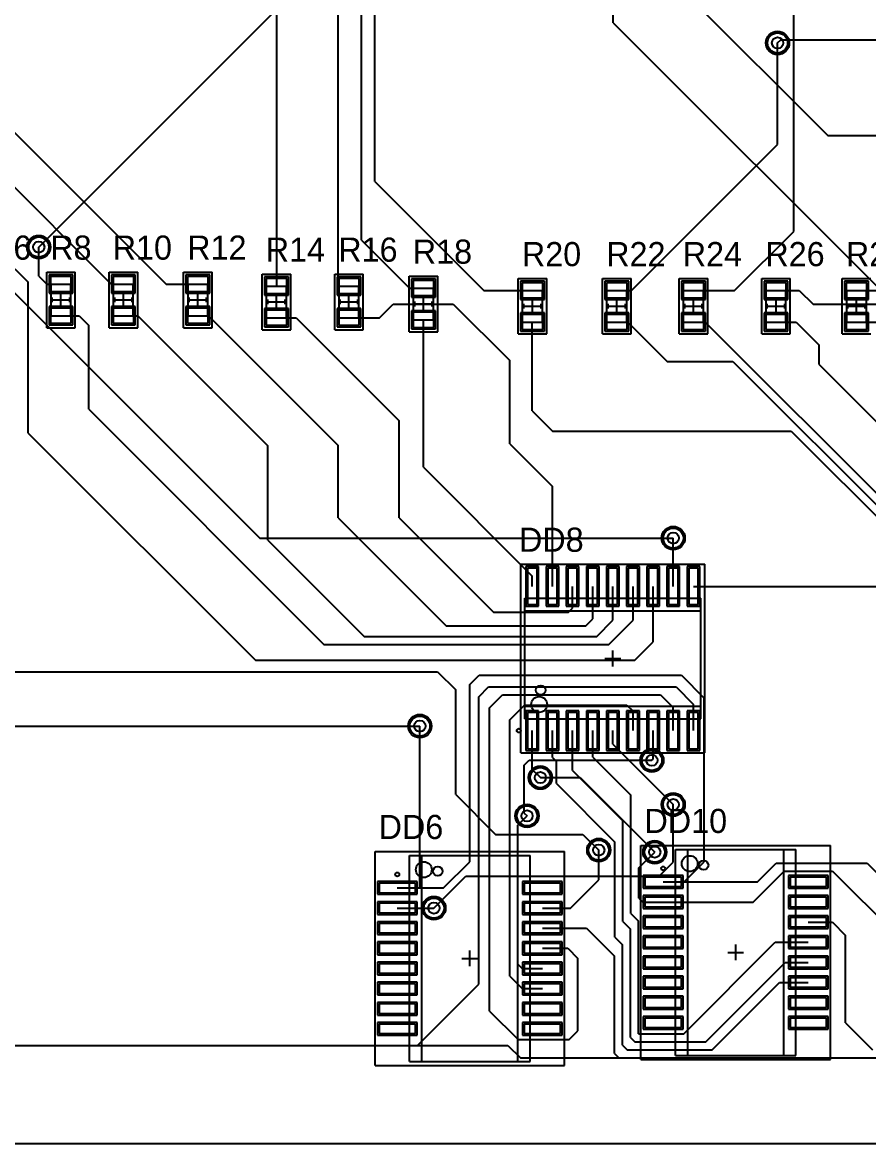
# Model space of a CAD drawing. Header units: millimetres. Extents: x 26 to 338, y 26 to 225.
# Drawn here: x 77.2 to 130.6, y 25.9 to 96.6 of the extents above; entities that cross this region are included whole.
import ezdxf

# ---------------------------------------------------------------- set-up
doc = ezdxf.new("R2010")
doc.units = ezdxf.units.MM
for name, color, linetype in [('BottomLayer', 5, 'Continuous'), ('BottomSolder', 6, 'Continuous'), ('Mechanical13', 56, 'Continuous'), ('Mechanical15', 56, 'Continuous'), ('MultiLayer', 9, 'Continuous'), ('TopLayer', 1, 'Continuous'), ('TopOverlay', 2, 'Continuous'), ('TopPaste', 8, 'Continuous'), ('TopSolder', 216, 'Continuous'), ('ViaHoleLayer', 16, 'Continuous')]:
    doc.layers.add(name, color=color, linetype=linetype)

msp = doc.modelspace()

# ---------------------------------------------------------------- linework, layer by layer
at = {"layer": 'BottomLayer'}
for p, q in [((78.232, 82.474), (116.154, 120.396)), ((108.712, 108.787), (127.989, 89.51)), ((114.452, 96.622), (114.452, 100.482)), ((114.452, 96.622), (136.093, 74.981)), ((124.816, 95.352), (125.019, 95.555)), ((125.019, 95.555), (157.81, 95.555)), ((127.989, 89.51), (223.876, 89.51)), ((73.889, 82.398), (92.177, 64.11)), ((92.177, 64.11), (118.24, 64.11)), ((43.129, 55.677), (103.378, 55.677)), ((103.378, 55.677), (104.521, 54.534)), ((104.521, 47.93), (104.521, 54.534)), ((41.478, 52.248), (102.26, 52.248)), ((108.839, 49.784), (109.144, 50.089)), ((108.839, 46.761), (108.839, 49.784)), ((109.144, 50.089), (116.891, 50.089)), ((109.858, 48.997), (112.37, 48.997)), ((112.37, 48.997), (117.069, 44.298)), ((104.521, 47.93), (107.036, 45.415)), ((108.839, 46.761), (109.017, 46.584)), ((118.237, 43.663), (118.237, 47.298)), ((107.036, 45.415), (112.547, 45.415)), ((112.547, 45.415), (113.538, 44.425)), ((117.348, 42.774), (118.237, 43.663)), ((103.149, 40.767), (105.156, 42.774)), ((105.156, 42.774), (117.348, 42.774))]:
    msp.add_line(p, q, dxfattribs=at)
for centre in [(124.816, 95.352), (78.232, 82.474), (118.24, 64.11), (102.26, 52.248), (116.891, 50.089), (109.858, 48.997), (118.237, 47.298), (109.017, 46.584), (113.538, 44.425), (117.069, 44.298), (103.149, 40.767)]:
    msp.add_circle(centre, 0.635, dxfattribs=at)
at = {"layer": 'BottomSolder'}
for centre in [(124.816, 95.352), (78.232, 82.474), (118.24, 64.11), (102.26, 52.248), (116.891, 50.089), (109.858, 48.997), (118.237, 47.298), (109.017, 46.584), (113.538, 44.425), (117.069, 44.298), (103.149, 40.767)]:
    msp.add_circle(centre, 0.737, dxfattribs=at)
at = {"layer": 'Mechanical13'}
for p, q in [((79.007, 78.137), (79.007, 80.137)), ((79.007, 80.137), (80.257, 80.137)), ((80.257, 78.137), (80.257, 80.137)), ((82.944, 78.137), (82.944, 80.137)), ((82.944, 80.137), (84.194, 80.137)), ((84.194, 78.137), (84.194, 80.137)), ((87.643, 78.137), (87.643, 80.137)), ((87.643, 80.137), (88.893, 80.137)), ((88.893, 78.137), (88.893, 80.137)), ((92.596, 78.01), (92.596, 80.01)), ((92.596, 80.01), (93.846, 80.01)), ((93.846, 78.01), (93.846, 80.01)), ((97.168, 78.01), (97.168, 80.01)), ((97.168, 80.01), (98.418, 80.01)), ((98.418, 78.01), (98.418, 80.01)), ((101.867, 77.883), (101.867, 79.883)), ((101.867, 79.883), (103.117, 79.883)), ((103.117, 77.883), (103.117, 79.883)), ((108.741, 77.74), (108.741, 79.74)), ((108.741, 79.74), (109.991, 79.74)), ((109.991, 77.74), (109.991, 79.74)), ((114.059, 77.74), (114.059, 79.74)), ((114.059, 79.74), (115.309, 79.74)), ((115.309, 77.74), (115.309, 79.74)), ((118.885, 77.74), (118.885, 79.74)), ((118.885, 79.74), (120.135, 79.74)), ((120.135, 77.74), (120.135, 79.74)), ((124.092, 77.74), (124.092, 79.74)), ((124.092, 79.74), (125.342, 79.74)), ((125.342, 77.74), (125.342, 79.74)), ((129.172, 77.74), (129.172, 79.74)), ((129.172, 79.74), (130.422, 79.74)), ((130.422, 77.74), (130.422, 79.74)), ((79.007, 78.137), (80.257, 78.137)), ((82.944, 78.137), (84.194, 78.137)), ((87.643, 78.137), (88.893, 78.137)), ((92.596, 78.01), (93.846, 78.01)), ((97.168, 78.01), (98.418, 78.01)), ((101.867, 77.883), (103.117, 77.883)), ((108.741, 77.74), (109.991, 77.74)), ((114.059, 77.74), (115.309, 77.74)), ((118.885, 77.74), (120.135, 77.74)), ((124.092, 77.74), (125.342, 77.74)), ((129.172, 77.74), (130.422, 77.74)), ((108.88, 60.315), (119.98, 60.315)), ((108.88, 52.715), (108.88, 60.315)), ((119.98, 52.715), (119.98, 60.315)), ((108.88, 52.715), (119.98, 52.715)), ((101.613, 31.092), (101.613, 44.092)), ((101.613, 44.092), (109.213, 44.092)), ((109.213, 31.092), (109.213, 44.092)), ((118.377, 31.473), (118.377, 44.473)), ((118.377, 44.473), (125.977, 44.473)), ((125.977, 31.473), (125.977, 44.473)), ((118.377, 31.473), (125.977, 31.473)), ((101.613, 31.092), (109.213, 31.092))]:
    msp.add_line(p, q, dxfattribs=at)
for centre in [(109.78, 53.615), (119.277, 43.573), (102.513, 43.192)]:
    msp.add_circle(centre, 0.5, dxfattribs=at)
at = {"layer": 'Mechanical15'}
for p, q in [((78.732, 77.387), (78.732, 80.887)), ((78.732, 80.887), (80.532, 80.887)), ((80.532, 77.387), (80.532, 80.887)), ((82.669, 77.387), (82.669, 80.887)), ((82.669, 80.887), (84.469, 80.887)), ((84.469, 77.387), (84.469, 80.887)), ((87.368, 77.387), (87.368, 80.887)), ((87.368, 80.887), (89.168, 80.887)), ((89.168, 77.387), (89.168, 80.887)), ((92.321, 77.26), (92.321, 80.76)), ((92.321, 80.76), (94.121, 80.76)), ((94.121, 77.26), (94.121, 80.76)), ((96.893, 77.26), (96.893, 80.76)), ((96.893, 80.76), (98.693, 80.76)), ((98.693, 77.26), (98.693, 80.76)), ((101.592, 77.133), (101.592, 80.633)), ((101.592, 80.633), (103.392, 80.633)), ((103.392, 77.133), (103.392, 80.633)), ((108.466, 76.99), (108.466, 80.49)), ((108.466, 80.49), (110.266, 80.49)), ((110.266, 76.99), (110.266, 80.49)), ((113.784, 76.99), (113.784, 80.49)), ((113.784, 80.49), (115.584, 80.49)), ((115.584, 76.99), (115.584, 80.49)), ((118.61, 76.99), (118.61, 80.49)), ((118.61, 80.49), (120.41, 80.49)), ((120.41, 76.99), (120.41, 80.49)), ((123.817, 76.99), (123.817, 80.49)), ((123.817, 80.49), (125.617, 80.49)), ((125.617, 76.99), (125.617, 80.49)), ((128.897, 76.99), (128.897, 80.49)), ((128.897, 80.49), (130.697, 80.49)), ((79.632, 78.637), (79.632, 79.637)), ((83.569, 78.637), (83.569, 79.637)), ((88.268, 78.637), (88.268, 79.637)), ((93.221, 78.51), (93.221, 79.51)), ((97.793, 78.51), (97.793, 79.51)), ((102.492, 78.383), (102.492, 79.383)), ((109.366, 78.24), (109.366, 79.24)), ((114.684, 78.24), (114.684, 79.24)), ((119.51, 78.24), (119.51, 79.24)), ((124.717, 78.24), (124.717, 79.24)), ((129.797, 78.24), (129.797, 79.24)), ((79.132, 79.137), (80.132, 79.137)), ((83.069, 79.137), (84.069, 79.137)), ((87.768, 79.137), (88.768, 79.137)), ((92.721, 79.01), (93.721, 79.01)), ((97.293, 79.01), (98.293, 79.01)), ((101.992, 78.883), (102.992, 78.883)), ((108.866, 78.74), (109.866, 78.74)), ((114.184, 78.74), (115.184, 78.74)), ((119.01, 78.74), (120.01, 78.74)), ((124.217, 78.74), (125.217, 78.74)), ((129.297, 78.74), (130.297, 78.74)), ((78.732, 77.387), (80.532, 77.387)), ((82.669, 77.387), (84.469, 77.387)), ((87.368, 77.387), (89.168, 77.387)), ((92.321, 77.26), (94.121, 77.26)), ((96.893, 77.26), (98.693, 77.26)), ((101.592, 77.133), (103.392, 77.133)), ((108.466, 76.99), (110.266, 76.99)), ((113.784, 76.99), (115.584, 76.99)), ((118.61, 76.99), (120.41, 76.99)), ((123.817, 76.99), (125.617, 76.99)), ((128.897, 76.99), (130.697, 76.99)), ((108.63, 62.465), (120.23, 62.465)), ((108.63, 50.565), (108.63, 62.465)), ((120.23, 50.565), (120.23, 62.465)), ((114.43, 56.015), (114.43, 57.015)), ((113.93, 56.515), (114.93, 56.515)), ((108.63, 50.565), (120.23, 50.565)), ((116.202, 31.223), (116.202, 44.723)), ((116.202, 44.723), (128.152, 44.723)), ((128.152, 31.223), (128.152, 44.723)), ((99.438, 30.842), (99.438, 44.342)), ((99.438, 44.342), (111.388, 44.342)), ((111.388, 30.842), (111.388, 44.342)), ((122.177, 37.473), (122.177, 38.473)), ((104.913, 37.592), (105.913, 37.592)), ((105.413, 37.092), (105.413, 38.092)), ((121.677, 37.973), (122.677, 37.973)), ((116.202, 31.223), (128.152, 31.223)), ((99.438, 30.842), (111.388, 30.842))]:
    msp.add_line(p, q, dxfattribs=at)
at = {"layer": 'MultiLayer'}
for centre in [(124.816, 95.352), (78.232, 82.474), (118.24, 64.11), (102.26, 52.248), (116.891, 50.089), (109.858, 48.997), (118.237, 47.298), (109.017, 46.584), (113.538, 44.425), (117.069, 44.298), (103.149, 40.767)]:
    msp.add_circle(centre, 0.635, dxfattribs=at)
at = {"layer": 'TopLayer'}
for p, q in [((97.104, 80.01), (97.104, 123.717)), ((98.577, 82.906), (98.577, 122.86)), ((99.416, 86.614), (99.416, 116.637)), ((93.243, 80.01), (93.243, 108.077)), ((125.832, 83.464), (125.832, 98.425)), ((68.809, 97.587), (86.258, 80.137)), ((67.208, 95.733), (82.804, 80.137)), ((124.816, 88.951), (124.816, 95.352)), ((115.605, 79.74), (124.816, 88.951)), ((99.416, 86.614), (106.29, 79.74)), ((98.577, 82.906), (101.6, 79.883)), ((122.107, 79.74), (125.832, 83.464)), ((78.232, 80.645), (78.232, 82.474)), ((76.733, 81.102), (77.572, 80.264)), ((78.232, 80.645), (78.74, 80.137)), ((77.572, 70.739), (77.572, 80.264)), ((78.74, 80.137), (79.632, 80.137)), ((80.282, 80.612), (78.982, 80.612)), ((78.982, 80.612), (78.982, 79.662)), ((80.282, 79.662), (80.282, 80.612)), ((82.804, 80.137), (83.569, 80.137)), ((84.219, 80.612), (82.919, 80.612)), ((82.919, 80.612), (82.919, 79.662)), ((84.219, 79.662), (84.219, 80.612)), ((86.258, 80.137), (88.268, 80.137)), ((88.918, 80.612), (87.618, 80.612)), ((87.618, 80.612), (87.618, 79.662)), ((88.918, 79.662), (88.918, 80.612)), ((93.871, 80.485), (92.571, 80.485)), ((92.571, 80.485), (92.571, 79.535)), ((93.221, 80.01), (93.243, 80.01)), ((93.871, 79.535), (93.871, 80.485)), ((97.104, 80.01), (97.793, 80.01)), ((98.443, 80.485), (97.143, 80.485)), ((97.143, 80.485), (97.143, 79.535)), ((98.443, 79.535), (98.443, 80.485)), ((103.142, 80.358), (101.842, 80.358)), ((101.842, 80.358), (101.842, 79.408)), ((103.142, 79.408), (103.142, 80.358)), ((110.016, 80.215), (108.716, 80.215)), ((108.716, 80.215), (108.716, 79.265)), ((110.016, 79.265), (110.016, 80.215)), ((115.334, 80.215), (114.034, 80.215)), ((114.034, 80.215), (114.034, 79.265)), ((115.334, 79.265), (115.334, 80.215)), ((120.16, 80.215), (118.86, 80.215)), ((118.86, 80.215), (118.86, 79.265)), ((120.16, 79.265), (120.16, 80.215)), ((125.367, 80.215), (124.067, 80.215)), ((124.067, 80.215), (124.067, 79.265)), ((125.367, 79.265), (125.367, 80.215)), ((130.447, 80.215), (129.147, 80.215)), ((129.147, 80.215), (129.147, 79.265)), ((130.447, 79.265), (130.447, 80.215)), ((78.982, 79.662), (80.282, 79.662)), ((82.919, 79.662), (84.219, 79.662)), ((87.618, 79.662), (88.918, 79.662)), ((92.571, 79.535), (93.871, 79.535)), ((97.143, 79.535), (98.443, 79.535)), ((101.6, 79.883), (102.492, 79.883)), ((101.842, 79.408), (103.142, 79.408)), ((106.29, 79.74), (109.366, 79.74)), ((108.716, 79.265), (110.016, 79.265)), ((114.034, 79.265), (115.334, 79.265)), ((114.684, 79.74), (115.605, 79.74)), ((118.86, 79.265), (120.16, 79.265)), ((119.51, 79.74), (122.107, 79.74)), ((124.067, 79.265), (125.367, 79.265)), ((124.717, 79.74), (126.178, 79.74)), ((126.178, 79.74), (127.051, 78.867)), ((129.147, 79.265), (130.447, 79.265)), ((129.797, 79.74), (131.099, 79.74)), ((80.282, 78.612), (78.982, 78.612)), ((78.982, 78.612), (78.982, 77.662)), ((80.282, 77.662), (80.282, 78.612)), ((84.219, 78.612), (82.919, 78.612)), ((82.919, 78.612), (82.919, 77.662)), ((84.219, 77.662), (84.219, 78.612)), ((88.918, 78.612), (87.618, 78.612)), ((87.618, 78.612), (87.618, 77.662)), ((88.918, 77.662), (88.918, 78.612)), ((99.72, 78.01), (100.577, 78.867)), ((100.577, 78.867), (104.369, 78.867)), ((104.369, 78.867), (107.925, 75.311)), ((127.051, 78.867), (132.08, 78.867)), ((79.632, 78.137), (80.772, 78.137)), ((80.772, 78.137), (81.382, 77.527)), ((83.569, 78.137), (84.48, 78.137)), ((84.48, 78.137), (92.685, 69.933)), ((88.268, 78.137), (88.925, 78.137)), ((88.925, 78.137), (97.104, 69.958)), ((93.871, 78.485), (92.571, 78.485)), ((92.571, 78.485), (92.571, 77.535)), ((93.221, 78.01), (94.463, 78.01)), ((93.871, 77.535), (93.871, 78.485)), ((94.463, 78.01), (100.965, 71.508)), ((98.443, 78.485), (97.143, 78.485)), ((97.143, 78.485), (97.143, 77.535)), ((97.793, 78.01), (99.72, 78.01)), ((98.443, 77.535), (98.443, 78.485)), ((103.142, 78.358), (101.842, 78.358)), ((101.842, 78.358), (101.842, 77.408)), ((102.489, 77.883), (102.492, 77.883)), ((102.489, 68.58), (102.489, 77.883)), ((103.142, 77.408), (103.142, 78.358)), ((110.016, 78.215), (108.716, 78.215)), ((108.716, 78.215), (108.716, 77.265)), ((110.016, 77.265), (110.016, 78.215)), ((115.334, 78.215), (114.034, 78.215)), ((114.034, 78.215), (114.034, 77.265)), ((115.334, 77.265), (115.334, 78.215)), ((120.16, 78.215), (118.86, 78.215)), ((118.86, 78.215), (118.86, 77.265)), ((120.16, 77.265), (120.16, 78.215)), ((125.367, 78.215), (124.067, 78.215)), ((124.067, 78.215), (124.067, 77.265)), ((125.367, 77.265), (125.367, 78.215)), ((130.447, 78.215), (129.147, 78.215)), ((129.147, 78.215), (129.147, 77.265)), ((130.447, 77.265), (130.447, 78.215)), ((78.982, 77.662), (80.282, 77.662)), ((81.382, 72.238), (81.382, 77.527)), ((82.919, 77.662), (84.219, 77.662)), ((87.618, 77.662), (88.918, 77.662)), ((92.571, 77.535), (93.871, 77.535)), ((97.143, 77.535), (98.443, 77.535)), ((101.842, 77.408), (103.142, 77.408)), ((108.716, 77.265), (110.016, 77.265)), ((109.347, 77.74), (109.366, 77.74)), ((109.347, 72.136), (109.347, 77.74)), ((114.034, 77.265), (115.334, 77.265)), ((114.684, 77.74), (115.376, 77.74)), ((115.376, 77.74), (117.856, 75.26)), ((118.86, 77.265), (120.16, 77.265)), ((119.51, 77.74), (120.244, 77.74)), ((120.244, 77.74), (140.314, 57.67)), ((124.067, 77.265), (125.367, 77.265)), ((124.717, 77.74), (125.984, 77.74)), ((125.984, 77.74), (127.432, 76.292)), ((129.147, 77.265), (130.447, 77.265)), ((129.797, 77.74), (131.978, 77.74)), ((127.432, 75.055), (127.432, 76.292)), ((107.925, 70.053), (107.925, 75.311)), ((117.856, 75.26), (121.996, 75.26)), ((121.996, 75.26), (140.091, 57.166)), ((127.432, 75.055), (144.313, 58.174)), ((81.382, 72.238), (96.215, 57.404)), ((100.965, 65.38), (100.965, 71.508)), ((109.347, 72.136), (110.617, 70.866)), ((77.572, 70.739), (91.897, 56.413)), ((110.617, 70.866), (125.678, 70.866)), ((125.678, 70.866), (139.882, 56.662)), ((107.925, 70.053), (110.62, 67.358)), ((92.685, 63.983), (92.685, 69.933)), ((97.104, 65.38), (97.104, 69.958)), ((102.489, 68.58), (109.35, 61.719)), ((110.62, 61.065), (110.62, 67.358)), ((97.104, 65.38), (103.911, 58.572)), ((100.965, 65.38), (106.909, 59.436)), ((92.685, 63.983), (98.755, 57.912)), ((118.24, 61.065), (118.24, 64.11)), ((109.65, 62.215), (109.05, 62.215)), ((109.05, 62.215), (109.05, 59.915)), ((109.35, 61.065), (109.35, 61.719)), ((109.65, 59.915), (109.65, 62.215)), ((110.92, 62.215), (110.32, 62.215)), ((110.32, 62.215), (110.32, 59.915)), ((110.92, 59.915), (110.92, 62.215)), ((112.19, 62.215), (111.59, 62.215)), ((111.59, 62.215), (111.59, 59.915)), ((112.19, 59.915), (112.19, 62.215)), ((113.46, 62.215), (112.86, 62.215)), ((112.86, 62.215), (112.86, 59.915)), ((113.46, 59.915), (113.46, 62.215)), ((114.73, 62.215), (114.13, 62.215)), ((114.13, 62.215), (114.13, 59.915)), ((114.73, 59.915), (114.73, 62.215)), ((116, 62.215), (115.4, 62.215)), ((115.4, 62.215), (115.4, 59.915)), ((116, 59.915), (116, 62.215)), ((117.27, 62.215), (116.67, 62.215)), ((116.67, 62.215), (116.67, 59.915)), ((117.27, 59.915), (117.27, 62.215)), ((118.54, 62.215), (117.94, 62.215)), ((117.94, 62.215), (117.94, 59.915)), ((118.54, 59.915), (118.54, 62.215)), ((119.81, 62.215), (119.21, 62.215)), ((119.21, 62.215), (119.21, 59.915)), ((119.81, 59.915), (119.81, 62.215)), ((111.89, 59.69), (111.89, 61.065)), ((113.16, 59.007), (113.16, 61.065)), ((114.43, 58.928), (114.43, 61.065)), ((115.7, 58.928), (115.7, 61.065)), ((116.97, 57.559), (116.97, 61.065)), ((119.51, 61.062), (119.51, 61.065)), ((119.51, 61.062), (134.179, 61.062)), ((106.909, 59.436), (111.636, 59.436)), ((109.05, 59.915), (109.65, 59.915)), ((110.32, 59.915), (110.92, 59.915)), ((111.59, 59.915), (112.19, 59.915)), ((111.636, 59.436), (111.89, 59.69)), ((112.86, 59.915), (113.46, 59.915)), ((114.13, 59.915), (114.73, 59.915)), ((115.4, 59.915), (116, 59.915)), ((116.67, 59.915), (117.27, 59.915)), ((117.94, 59.915), (118.54, 59.915)), ((119.21, 59.915), (119.81, 59.915)), ((112.725, 58.572), (113.16, 59.007)), ((113.414, 57.912), (114.43, 58.928)), ((114.176, 57.404), (115.7, 58.928)), ((103.911, 58.572), (112.725, 58.572)), ((96.215, 57.404), (114.176, 57.404)), ((98.755, 57.912), (113.414, 57.912)), ((115.824, 56.413), (116.97, 57.559)), ((91.897, 56.413), (115.824, 56.413)), ((105.41, 54.864), (106.006, 55.46)), ((106.006, 55.46), (118.748, 55.46)), ((118.748, 55.46), (120.193, 54.015)), ((105.41, 43.688), (105.41, 54.864)), ((105.969, 54.102), (106.583, 54.717)), ((106.583, 54.717), (118.413, 54.717)), ((118.413, 54.717), (119.51, 53.619)), ((105.969, 35.966), (105.969, 54.102)), ((106.659, 53.394), (107.477, 54.213)), ((107.477, 54.213), (117.441, 54.213)), ((117.441, 54.213), (118.24, 53.413)), ((120.193, 43.688), (120.193, 54.015)), ((106.659, 34.269), (106.659, 53.394)), ((107.925, 52.644), (108.849, 53.569)), ((108.849, 53.569), (115.316, 53.569)), ((109.65, 53.115), (109.05, 53.115)), ((109.05, 53.115), (109.05, 50.815)), ((109.65, 50.815), (109.65, 53.115)), ((110.92, 53.115), (110.32, 53.115)), ((110.32, 53.115), (110.32, 50.815)), ((110.92, 50.815), (110.92, 53.115)), ((112.19, 53.115), (111.59, 53.115)), ((111.59, 53.115), (111.59, 50.815)), ((112.19, 50.815), (112.19, 53.115)), ((113.46, 53.115), (112.86, 53.115)), ((112.86, 53.115), (112.86, 50.815)), ((113.46, 50.815), (113.46, 53.115)), ((114.73, 53.115), (114.13, 53.115)), ((114.13, 53.115), (114.13, 50.815)), ((114.73, 50.815), (114.73, 53.115)), ((115.316, 53.569), (115.7, 53.185)), ((116, 53.115), (115.4, 53.115)), ((115.4, 53.115), (115.4, 50.815)), ((115.7, 51.965), (115.7, 53.185)), ((116, 50.815), (116, 53.115)), ((117.27, 53.115), (116.67, 53.115)), ((116.67, 53.115), (116.67, 50.815)), ((117.27, 50.815), (117.27, 53.115)), ((118.54, 53.115), (117.94, 53.115)), ((117.94, 53.115), (117.94, 50.815)), ((118.24, 51.965), (118.24, 53.413)), ((118.54, 50.815), (118.54, 53.115)), ((119.81, 53.115), (119.21, 53.115)), ((119.21, 53.115), (119.21, 50.815)), ((119.51, 51.965), (119.51, 53.619)), ((119.81, 50.815), (119.81, 53.115)), ((107.925, 36.474), (107.925, 52.644)), ((102.26, 42.037), (102.26, 52.248)), ((109.35, 49.505), (109.35, 51.965)), ((110.62, 50.259), (110.62, 51.965)), ((111.89, 49.444), (111.89, 51.965)), ((113.16, 50.295), (113.16, 51.965)), ((114.43, 51.105), (114.43, 51.965)), ((116.97, 50.168), (116.97, 51.965)), ((114.43, 51.105), (118.237, 47.298)), ((109.05, 50.815), (109.65, 50.815)), ((110.32, 50.815), (110.92, 50.815)), ((110.62, 50.259), (110.87, 50.009)), ((111.59, 50.815), (112.19, 50.815)), ((112.86, 50.815), (113.46, 50.815)), ((113.16, 50.295), (115.571, 47.884)), ((114.13, 50.815), (114.73, 50.815)), ((115.4, 50.815), (116, 50.815)), ((116.67, 50.815), (117.27, 50.815)), ((117.94, 50.815), (118.54, 50.815)), ((119.21, 50.815), (119.81, 50.815)), ((110.87, 48.617), (110.87, 50.009)), ((116.891, 50.089), (116.97, 50.168)), ((109.35, 49.505), (109.858, 48.997)), ((111.89, 49.444), (115.067, 46.267)), ((110.87, 48.617), (114.563, 44.924)), ((115.571, 40.422), (115.571, 47.884)), ((108.433, 45.999), (109.017, 46.584)), ((108.433, 37.236), (108.433, 45.999)), ((115.067, 39.918), (115.067, 46.267)), ((114.563, 38.932), (114.563, 44.924)), ((113.538, 42.545), (113.538, 44.425)), ((116.075, 43.304), (117.069, 44.298)), ((103.759, 42.037), (105.41, 43.688)), ((116.075, 41.402), (116.075, 43.304)), ((118.923, 42.418), (120.193, 43.688)), ((123.54, 42.418), (124.721, 43.599)), ((124.721, 43.599), (130.467, 43.599)), ((130.467, 43.599), (131.648, 42.418)), ((111.76, 40.767), (113.538, 42.545)), ((118.752, 42.718), (116.452, 42.718)), ((116.452, 42.718), (116.452, 42.118)), ((118.752, 42.118), (118.752, 42.718)), ((123.275, 41.148), (125.222, 43.095)), ((125.222, 43.095), (128.279, 43.095)), ((127.902, 42.718), (125.602, 42.718)), ((125.602, 42.718), (125.602, 42.118)), ((127.902, 42.118), (127.902, 42.718)), ((128.279, 43.095), (134.976, 36.399)), ((101.988, 42.337), (99.688, 42.337)), ((99.688, 42.337), (99.688, 41.737)), ((99.688, 41.737), (101.988, 41.737)), ((100.838, 42.037), (102.26, 42.037)), ((101.988, 41.737), (101.988, 42.337)), ((102.26, 42.037), (103.759, 42.037)), ((111.138, 42.337), (108.838, 42.337)), ((108.838, 42.337), (108.838, 41.737)), ((108.838, 41.737), (111.138, 41.737)), ((111.138, 41.737), (111.138, 42.337)), ((116.452, 42.118), (118.752, 42.118)), ((117.602, 42.418), (118.923, 42.418)), ((118.923, 42.418), (123.54, 42.418)), ((125.602, 42.118), (127.902, 42.118)), ((101.988, 41.067), (99.688, 41.067)), ((99.688, 41.067), (99.688, 40.467)), ((101.988, 40.467), (101.988, 41.067)), ((111.138, 41.067), (108.838, 41.067)), ((108.838, 41.067), (108.838, 40.467)), ((111.138, 40.467), (111.138, 41.067)), ((116.075, 41.402), (116.329, 41.148)), ((116.329, 41.148), (117.602, 41.148)), ((118.752, 41.448), (116.452, 41.448)), ((116.452, 41.448), (116.452, 40.848)), ((117.602, 41.148), (123.275, 41.148)), ((118.752, 40.848), (118.752, 41.448)), ((127.902, 41.448), (125.602, 41.448)), ((125.602, 41.448), (125.602, 40.848)), ((127.902, 40.848), (127.902, 41.448)), ((99.688, 40.467), (101.988, 40.467)), ((100.838, 40.767), (103.149, 40.767)), ((108.838, 40.467), (111.138, 40.467)), ((109.988, 40.767), (111.76, 40.767)), ((115.571, 40.422), (116.053, 39.94)), ((116.452, 40.848), (118.752, 40.848)), ((125.602, 40.848), (127.902, 40.848)), ((101.988, 39.797), (99.688, 39.797)), ((99.688, 39.797), (99.688, 39.197)), ((101.988, 39.197), (101.988, 39.797)), ((111.138, 39.797), (108.838, 39.797)), ((108.838, 39.797), (108.838, 39.197)), ((111.138, 39.197), (111.138, 39.797)), ((115.067, 39.918), (115.549, 39.436)), ((116.053, 32.842), (116.053, 39.94)), ((118.752, 40.178), (116.452, 40.178)), ((116.452, 40.178), (116.452, 39.578)), ((118.752, 39.578), (118.752, 40.178)), ((127.902, 40.178), (125.602, 40.178)), ((125.602, 40.178), (125.602, 39.578)), ((126.752, 39.878), (128.27, 39.878)), ((127.902, 39.578), (127.902, 40.178)), ((128.27, 39.878), (129.108, 39.04)), ((99.688, 39.197), (101.988, 39.197)), ((108.838, 39.197), (111.138, 39.197)), ((109.988, 39.497), (112.776, 39.497)), ((112.776, 39.497), (114.54, 37.733)), ((114.563, 38.932), (115.045, 38.451)), ((115.549, 32.61), (115.549, 39.436)), ((116.452, 39.578), (118.752, 39.578)), ((118.752, 38.908), (116.452, 38.908)), ((116.452, 38.908), (116.452, 38.308)), ((118.752, 38.308), (118.752, 38.908)), ((125.602, 39.578), (127.902, 39.578)), ((127.902, 38.908), (125.602, 38.908)), ((125.602, 38.908), (125.602, 38.308)), ((127.902, 38.308), (127.902, 38.908)), ((129.108, 33.528), (129.108, 39.04)), ((101.988, 38.527), (99.688, 38.527)), ((99.688, 38.527), (99.688, 37.927)), ((101.988, 37.927), (101.988, 38.527)), ((111.138, 38.527), (108.838, 38.527)), ((108.838, 38.527), (108.838, 37.927)), ((109.988, 38.227), (111.582, 38.227)), ((111.138, 37.927), (111.138, 38.527)), ((111.582, 38.227), (112.217, 37.592)), ((115.045, 32.114), (115.045, 38.451)), ((116.452, 38.308), (118.752, 38.308)), ((118.903, 32.842), (124.668, 38.608)), ((124.668, 38.608), (126.752, 38.608)), ((125.602, 38.308), (127.902, 38.308)), ((99.688, 37.927), (101.988, 37.927)), ((108.838, 37.927), (111.138, 37.927)), ((112.217, 33.02), (112.217, 37.592)), ((114.54, 31.594), (114.54, 37.733)), ((118.752, 37.638), (116.452, 37.638)), ((116.452, 37.638), (116.452, 37.038)), ((118.752, 37.038), (118.752, 37.638)), ((127.902, 37.638), (125.602, 37.638)), ((125.602, 37.638), (125.602, 37.038)), ((127.902, 37.038), (127.902, 37.638)), ((101.988, 37.257), (99.688, 37.257)), ((99.688, 37.257), (99.688, 36.657)), ((101.988, 36.657), (101.988, 37.257)), ((108.433, 37.236), (108.712, 36.957)), ((108.712, 36.957), (109.988, 36.957)), ((111.138, 37.257), (108.838, 37.257)), ((108.838, 37.257), (108.838, 36.657)), ((111.138, 36.657), (111.138, 37.257)), ((116.452, 37.038), (118.752, 37.038)), ((120.294, 32.334), (125.298, 37.338)), ((125.298, 37.338), (126.752, 37.338)), ((125.602, 37.038), (127.902, 37.038)), ((99.688, 36.657), (101.988, 36.657)), ((107.925, 36.474), (108.712, 35.687)), ((108.838, 36.657), (111.138, 36.657)), ((118.752, 36.368), (116.452, 36.368)), ((116.452, 36.368), (116.452, 35.768)), ((118.752, 35.768), (118.752, 36.368)), ((127.902, 36.368), (125.602, 36.368)), ((125.602, 36.368), (125.602, 35.768)), ((127.902, 35.768), (127.902, 36.368)), ((101.988, 35.987), (99.688, 35.987)), ((99.688, 35.987), (99.688, 35.387)), ((99.688, 35.387), (101.988, 35.387)), ((101.988, 35.387), (101.988, 35.987)), ((102.108, 32.106), (105.969, 35.966)), ((108.712, 35.687), (109.988, 35.687)), ((111.138, 35.987), (108.838, 35.987)), ((108.838, 35.987), (108.838, 35.387)), ((108.838, 35.387), (111.138, 35.387)), ((111.138, 35.387), (111.138, 35.987)), ((116.452, 35.768), (118.752, 35.768)), ((120.701, 31.83), (124.939, 36.068)), ((124.939, 36.068), (126.752, 36.068)), ((125.602, 35.768), (127.902, 35.768)), ((101.988, 34.717), (99.688, 34.717)), ((99.688, 34.717), (99.688, 34.117)), ((101.988, 34.117), (101.988, 34.717)), ((111.138, 34.717), (108.838, 34.717)), ((108.838, 34.717), (108.838, 34.117)), ((111.138, 34.117), (111.138, 34.717)), ((118.752, 35.098), (116.452, 35.098)), ((116.452, 35.098), (116.452, 34.498)), ((118.752, 34.498), (118.752, 35.098)), ((127.902, 35.098), (125.602, 35.098)), ((125.602, 35.098), (125.602, 34.498)), ((127.902, 34.498), (127.902, 35.098)), ((99.688, 34.117), (101.988, 34.117)), ((106.659, 34.269), (108.458, 32.47)), ((108.838, 34.117), (111.138, 34.117)), ((116.452, 34.498), (118.752, 34.498)), ((125.602, 34.498), (127.902, 34.498)), ((101.988, 33.447), (99.688, 33.447)), ((99.688, 33.447), (99.688, 32.847)), ((101.988, 32.847), (101.988, 33.447)), ((111.138, 33.447), (108.838, 33.447)), ((108.838, 33.447), (108.838, 32.847)), ((111.138, 32.847), (111.138, 33.447)), ((118.752, 33.828), (116.452, 33.828)), ((116.452, 33.828), (116.452, 33.228)), ((118.752, 33.228), (118.752, 33.828)), ((127.902, 33.828), (125.602, 33.828)), ((125.602, 33.828), (125.602, 33.228)), ((127.902, 33.228), (127.902, 33.828)), ((129.108, 33.528), (130.81, 31.826)), ((99.688, 32.847), (101.988, 32.847)), ((108.838, 32.847), (111.138, 32.847)), ((111.667, 32.47), (112.217, 33.02)), ((115.549, 32.61), (115.824, 32.334)), ((116.053, 32.842), (118.903, 32.842)), ((116.452, 33.228), (118.752, 33.228)), ((125.602, 33.228), (127.902, 33.228)), ((41.656, 32.106), (102.108, 32.106)), ((102.108, 32.106), (107.817, 32.106)), ((107.817, 32.106), (108.605, 31.318)), ((108.458, 32.47), (111.667, 32.47)), ((115.045, 32.114), (115.328, 31.83)), ((115.824, 32.334), (120.294, 32.334)), ((108.605, 31.318), (140.716, 31.318)), ((114.54, 31.594), (114.808, 31.326)), ((114.808, 31.326), (140.724, 31.326)), ((115.328, 31.83), (120.701, 31.83)), ((25.654, 25.908), (338.328, 25.908))]:
    msp.add_line(p, q, dxfattribs=at)
for centre in [(124.816, 95.352), (78.232, 82.474), (118.24, 64.11), (102.26, 52.248), (116.891, 50.089), (109.858, 48.997), (118.237, 47.298), (109.017, 46.584), (113.538, 44.425), (117.069, 44.298), (103.149, 40.767)]:
    msp.add_circle(centre, 0.635, dxfattribs=at)
at = {"layer": 'TopOverlay'}
for p, q in [((79.082, 78.987), (79.082, 79.287)), ((80.182, 78.987), (80.182, 79.287)), ((83.019, 78.987), (83.019, 79.287)), ((84.119, 78.987), (84.119, 79.287)), ((87.718, 78.987), (87.718, 79.287)), ((88.818, 78.987), (88.818, 79.287)), ((92.671, 78.86), (92.671, 79.16)), ((93.771, 78.86), (93.771, 79.16)), ((97.243, 78.86), (97.243, 79.16)), ((98.343, 78.86), (98.343, 79.16)), ((101.942, 78.733), (101.942, 79.033)), ((103.042, 78.733), (103.042, 79.033)), ((108.816, 78.59), (108.816, 78.89)), ((109.916, 78.59), (109.916, 78.89)), ((114.134, 78.59), (114.134, 78.89)), ((115.234, 78.59), (115.234, 78.89)), ((118.96, 78.59), (118.96, 78.89)), ((120.06, 78.59), (120.06, 78.89)), ((124.167, 78.59), (124.167, 78.89)), ((125.267, 78.59), (125.267, 78.89)), ((129.247, 78.59), (129.247, 78.89)), ((130.347, 78.59), (130.347, 78.89)), ((108.88, 59.515), (119.98, 59.515)), ((108.88, 53.515), (108.88, 59.515)), ((119.98, 53.515), (119.98, 59.515)), ((108.88, 53.515), (119.98, 53.515)), ((102.388, 31.092), (102.388, 44.092)), ((102.388, 44.092), (108.438, 44.092)), ((108.438, 31.092), (108.438, 44.092)), ((119.152, 31.473), (119.152, 44.473)), ((119.152, 44.473), (125.202, 44.473)), ((125.202, 31.473), (125.202, 44.473)), ((119.152, 31.473), (125.202, 31.473)), ((102.388, 31.092), (108.438, 31.092))]:
    msp.add_line(p, q, dxfattribs=at)
for centre, radius in [((109.88, 54.515), 0.3), ((108.5, 51.965), 0.125), ((103.388, 43.092), 0.3), ((117.602, 43.268), 0.125), ((120.152, 43.473), 0.3), ((100.838, 42.887), 0.125)]:
    msp.add_circle(centre, radius, dxfattribs=at)
at = {"layer": 'TopPaste'}
for p, q in [((80.282, 80.612), (78.982, 80.612)), ((78.982, 80.612), (78.982, 79.662)), ((80.282, 79.662), (80.282, 80.612)), ((84.219, 80.612), (82.919, 80.612)), ((82.919, 80.612), (82.919, 79.662)), ((84.219, 79.662), (84.219, 80.612)), ((88.918, 80.612), (87.618, 80.612)), ((87.618, 80.612), (87.618, 79.662)), ((88.918, 79.662), (88.918, 80.612)), ((93.871, 80.485), (92.571, 80.485)), ((92.571, 80.485), (92.571, 79.535)), ((93.871, 79.535), (93.871, 80.485)), ((98.443, 80.485), (97.143, 80.485)), ((97.143, 80.485), (97.143, 79.535)), ((98.443, 79.535), (98.443, 80.485)), ((103.142, 80.358), (101.842, 80.358)), ((101.842, 80.358), (101.842, 79.408)), ((103.142, 79.408), (103.142, 80.358)), ((110.016, 80.215), (108.716, 80.215)), ((108.716, 80.215), (108.716, 79.265)), ((110.016, 79.265), (110.016, 80.215)), ((115.334, 80.215), (114.034, 80.215)), ((114.034, 80.215), (114.034, 79.265)), ((115.334, 79.265), (115.334, 80.215)), ((120.16, 80.215), (118.86, 80.215)), ((118.86, 80.215), (118.86, 79.265)), ((120.16, 79.265), (120.16, 80.215)), ((125.367, 80.215), (124.067, 80.215)), ((124.067, 80.215), (124.067, 79.265)), ((125.367, 79.265), (125.367, 80.215)), ((130.447, 80.215), (129.147, 80.215)), ((129.147, 80.215), (129.147, 79.265)), ((130.447, 79.265), (130.447, 80.215)), ((78.982, 79.662), (80.282, 79.662)), ((82.919, 79.662), (84.219, 79.662)), ((87.618, 79.662), (88.918, 79.662)), ((92.571, 79.535), (93.871, 79.535)), ((97.143, 79.535), (98.443, 79.535)), ((101.842, 79.408), (103.142, 79.408)), ((108.716, 79.265), (110.016, 79.265)), ((114.034, 79.265), (115.334, 79.265)), ((118.86, 79.265), (120.16, 79.265)), ((124.067, 79.265), (125.367, 79.265)), ((129.147, 79.265), (130.447, 79.265)), ((80.282, 78.612), (78.982, 78.612)), ((78.982, 78.612), (78.982, 77.662)), ((80.282, 77.662), (80.282, 78.612)), ((84.219, 78.612), (82.919, 78.612)), ((82.919, 78.612), (82.919, 77.662)), ((84.219, 77.662), (84.219, 78.612)), ((88.918, 78.612), (87.618, 78.612)), ((87.618, 78.612), (87.618, 77.662)), ((88.918, 77.662), (88.918, 78.612)), ((93.871, 78.485), (92.571, 78.485)), ((92.571, 78.485), (92.571, 77.535)), ((93.871, 77.535), (93.871, 78.485)), ((98.443, 78.485), (97.143, 78.485)), ((97.143, 78.485), (97.143, 77.535)), ((98.443, 77.535), (98.443, 78.485)), ((103.142, 78.358), (101.842, 78.358)), ((101.842, 78.358), (101.842, 77.408)), ((103.142, 77.408), (103.142, 78.358)), ((110.016, 78.215), (108.716, 78.215)), ((108.716, 78.215), (108.716, 77.265)), ((110.016, 77.265), (110.016, 78.215)), ((115.334, 78.215), (114.034, 78.215)), ((114.034, 78.215), (114.034, 77.265)), ((115.334, 77.265), (115.334, 78.215)), ((120.16, 78.215), (118.86, 78.215)), ((118.86, 78.215), (118.86, 77.265)), ((120.16, 77.265), (120.16, 78.215)), ((125.367, 78.215), (124.067, 78.215)), ((124.067, 78.215), (124.067, 77.265)), ((125.367, 77.265), (125.367, 78.215)), ((130.447, 78.215), (129.147, 78.215)), ((129.147, 78.215), (129.147, 77.265)), ((130.447, 77.265), (130.447, 78.215)), ((78.982, 77.662), (80.282, 77.662)), ((82.919, 77.662), (84.219, 77.662)), ((87.618, 77.662), (88.918, 77.662)), ((92.571, 77.535), (93.871, 77.535)), ((97.143, 77.535), (98.443, 77.535)), ((101.842, 77.408), (103.142, 77.408)), ((108.716, 77.265), (110.016, 77.265)), ((114.034, 77.265), (115.334, 77.265)), ((118.86, 77.265), (120.16, 77.265)), ((124.067, 77.265), (125.367, 77.265)), ((129.147, 77.265), (130.447, 77.265)), ((109.65, 62.215), (109.05, 62.215)), ((109.05, 62.215), (109.05, 59.915)), ((109.65, 59.915), (109.65, 62.215)), ((110.92, 62.215), (110.32, 62.215)), ((110.32, 62.215), (110.32, 59.915)), ((110.92, 59.915), (110.92, 62.215)), ((112.19, 62.215), (111.59, 62.215)), ((111.59, 62.215), (111.59, 59.915)), ((112.19, 59.915), (112.19, 62.215)), ((113.46, 62.215), (112.86, 62.215)), ((112.86, 62.215), (112.86, 59.915)), ((113.46, 59.915), (113.46, 62.215)), ((114.73, 62.215), (114.13, 62.215)), ((114.13, 62.215), (114.13, 59.915)), ((114.73, 59.915), (114.73, 62.215)), ((116, 62.215), (115.4, 62.215)), ((115.4, 62.215), (115.4, 59.915)), ((116, 59.915), (116, 62.215)), ((117.27, 62.215), (116.67, 62.215)), ((116.67, 62.215), (116.67, 59.915)), ((117.27, 59.915), (117.27, 62.215)), ((118.54, 62.215), (117.94, 62.215)), ((117.94, 62.215), (117.94, 59.915)), ((118.54, 59.915), (118.54, 62.215)), ((119.81, 62.215), (119.21, 62.215)), ((119.21, 62.215), (119.21, 59.915)), ((119.81, 59.915), (119.81, 62.215)), ((109.05, 59.915), (109.65, 59.915)), ((110.32, 59.915), (110.92, 59.915)), ((111.59, 59.915), (112.19, 59.915)), ((112.86, 59.915), (113.46, 59.915)), ((114.13, 59.915), (114.73, 59.915)), ((115.4, 59.915), (116, 59.915)), ((116.67, 59.915), (117.27, 59.915)), ((117.94, 59.915), (118.54, 59.915)), ((119.21, 59.915), (119.81, 59.915)), ((109.65, 53.115), (109.05, 53.115)), ((109.05, 53.115), (109.05, 50.815)), ((109.65, 50.815), (109.65, 53.115)), ((110.92, 53.115), (110.32, 53.115)), ((110.32, 53.115), (110.32, 50.815)), ((110.92, 50.815), (110.92, 53.115)), ((112.19, 53.115), (111.59, 53.115)), ((111.59, 53.115), (111.59, 50.815)), ((112.19, 50.815), (112.19, 53.115)), ((113.46, 53.115), (112.86, 53.115)), ((112.86, 53.115), (112.86, 50.815)), ((113.46, 50.815), (113.46, 53.115)), ((114.73, 53.115), (114.13, 53.115)), ((114.13, 53.115), (114.13, 50.815)), ((114.73, 50.815), (114.73, 53.115)), ((116, 53.115), (115.4, 53.115)), ((115.4, 53.115), (115.4, 50.815)), ((116, 50.815), (116, 53.115)), ((117.27, 53.115), (116.67, 53.115)), ((116.67, 53.115), (116.67, 50.815)), ((117.27, 50.815), (117.27, 53.115)), ((118.54, 53.115), (117.94, 53.115)), ((117.94, 53.115), (117.94, 50.815)), ((118.54, 50.815), (118.54, 53.115)), ((119.81, 53.115), (119.21, 53.115)), ((119.21, 53.115), (119.21, 50.815)), ((119.81, 50.815), (119.81, 53.115)), ((109.05, 50.815), (109.65, 50.815)), ((110.32, 50.815), (110.92, 50.815)), ((111.59, 50.815), (112.19, 50.815)), ((112.86, 50.815), (113.46, 50.815)), ((114.13, 50.815), (114.73, 50.815)), ((115.4, 50.815), (116, 50.815)), ((116.67, 50.815), (117.27, 50.815)), ((117.94, 50.815), (118.54, 50.815)), ((119.21, 50.815), (119.81, 50.815)), ((118.752, 42.718), (116.452, 42.718)), ((116.452, 42.718), (116.452, 42.118)), ((118.752, 42.118), (118.752, 42.718)), ((127.902, 42.718), (125.602, 42.718)), ((125.602, 42.718), (125.602, 42.118)), ((127.902, 42.118), (127.902, 42.718)), ((101.988, 42.337), (99.688, 42.337)), ((99.688, 42.337), (99.688, 41.737)), ((99.688, 41.737), (101.988, 41.737)), ((101.988, 41.737), (101.988, 42.337)), ((111.138, 42.337), (108.838, 42.337)), ((108.838, 42.337), (108.838, 41.737)), ((108.838, 41.737), (111.138, 41.737)), ((111.138, 41.737), (111.138, 42.337)), ((116.452, 42.118), (118.752, 42.118)), ((125.602, 42.118), (127.902, 42.118)), ((101.988, 41.067), (99.688, 41.067)), ((99.688, 41.067), (99.688, 40.467)), ((101.988, 40.467), (101.988, 41.067)), ((111.138, 41.067), (108.838, 41.067)), ((108.838, 41.067), (108.838, 40.467)), ((111.138, 40.467), (111.138, 41.067)), ((118.752, 41.448), (116.452, 41.448)), ((116.452, 41.448), (116.452, 40.848)), ((118.752, 40.848), (118.752, 41.448)), ((127.902, 41.448), (125.602, 41.448)), ((125.602, 41.448), (125.602, 40.848)), ((127.902, 40.848), (127.902, 41.448)), ((99.688, 40.467), (101.988, 40.467)), ((108.838, 40.467), (111.138, 40.467)), ((116.452, 40.848), (118.752, 40.848)), ((125.602, 40.848), (127.902, 40.848)), ((101.988, 39.797), (99.688, 39.797)), ((99.688, 39.797), (99.688, 39.197)), ((101.988, 39.197), (101.988, 39.797)), ((111.138, 39.797), (108.838, 39.797)), ((108.838, 39.797), (108.838, 39.197)), ((111.138, 39.197), (111.138, 39.797)), ((118.752, 40.178), (116.452, 40.178)), ((116.452, 40.178), (116.452, 39.578)), ((118.752, 39.578), (118.752, 40.178)), ((127.902, 40.178), (125.602, 40.178)), ((125.602, 40.178), (125.602, 39.578)), ((127.902, 39.578), (127.902, 40.178)), ((99.688, 39.197), (101.988, 39.197)), ((108.838, 39.197), (111.138, 39.197)), ((116.452, 39.578), (118.752, 39.578)), ((118.752, 38.908), (116.452, 38.908)), ((116.452, 38.908), (116.452, 38.308)), ((118.752, 38.308), (118.752, 38.908)), ((125.602, 39.578), (127.902, 39.578)), ((127.902, 38.908), (125.602, 38.908)), ((125.602, 38.908), (125.602, 38.308)), ((127.902, 38.308), (127.902, 38.908)), ((101.988, 38.527), (99.688, 38.527)), ((99.688, 38.527), (99.688, 37.927)), ((101.988, 37.927), (101.988, 38.527)), ((111.138, 38.527), (108.838, 38.527)), ((108.838, 38.527), (108.838, 37.927)), ((111.138, 37.927), (111.138, 38.527)), ((116.452, 38.308), (118.752, 38.308)), ((125.602, 38.308), (127.902, 38.308)), ((99.688, 37.927), (101.988, 37.927)), ((108.838, 37.927), (111.138, 37.927)), ((118.752, 37.638), (116.452, 37.638)), ((116.452, 37.638), (116.452, 37.038)), ((118.752, 37.038), (118.752, 37.638)), ((127.902, 37.638), (125.602, 37.638)), ((125.602, 37.638), (125.602, 37.038)), ((127.902, 37.038), (127.902, 37.638)), ((101.988, 37.257), (99.688, 37.257)), ((99.688, 37.257), (99.688, 36.657)), ((101.988, 36.657), (101.988, 37.257)), ((111.138, 37.257), (108.838, 37.257)), ((108.838, 37.257), (108.838, 36.657)), ((111.138, 36.657), (111.138, 37.257)), ((116.452, 37.038), (118.752, 37.038)), ((125.602, 37.038), (127.902, 37.038)), ((99.688, 36.657), (101.988, 36.657)), ((108.838, 36.657), (111.138, 36.657)), ((118.752, 36.368), (116.452, 36.368)), ((116.452, 36.368), (116.452, 35.768)), ((118.752, 35.768), (118.752, 36.368)), ((127.902, 36.368), (125.602, 36.368)), ((125.602, 36.368), (125.602, 35.768)), ((127.902, 35.768), (127.902, 36.368)), ((101.988, 35.987), (99.688, 35.987)), ((99.688, 35.987), (99.688, 35.387)), ((99.688, 35.387), (101.988, 35.387)), ((101.988, 35.387), (101.988, 35.987)), ((111.138, 35.987), (108.838, 35.987)), ((108.838, 35.987), (108.838, 35.387)), ((108.838, 35.387), (111.138, 35.387)), ((111.138, 35.387), (111.138, 35.987)), ((116.452, 35.768), (118.752, 35.768)), ((125.602, 35.768), (127.902, 35.768)), ((101.988, 34.717), (99.688, 34.717)), ((99.688, 34.717), (99.688, 34.117)), ((101.988, 34.117), (101.988, 34.717)), ((111.138, 34.717), (108.838, 34.717)), ((108.838, 34.717), (108.838, 34.117)), ((111.138, 34.117), (111.138, 34.717)), ((118.752, 35.098), (116.452, 35.098)), ((116.452, 35.098), (116.452, 34.498)), ((118.752, 34.498), (118.752, 35.098)), ((127.902, 35.098), (125.602, 35.098)), ((125.602, 35.098), (125.602, 34.498)), ((127.902, 34.498), (127.902, 35.098)), ((99.688, 34.117), (101.988, 34.117)), ((108.838, 34.117), (111.138, 34.117)), ((116.452, 34.498), (118.752, 34.498)), ((125.602, 34.498), (127.902, 34.498)), ((101.988, 33.447), (99.688, 33.447)), ((99.688, 33.447), (99.688, 32.847)), ((101.988, 32.847), (101.988, 33.447)), ((111.138, 33.447), (108.838, 33.447)), ((108.838, 33.447), (108.838, 32.847)), ((111.138, 32.847), (111.138, 33.447)), ((118.752, 33.828), (116.452, 33.828)), ((116.452, 33.828), (116.452, 33.228)), ((118.752, 33.228), (118.752, 33.828)), ((127.902, 33.828), (125.602, 33.828)), ((125.602, 33.828), (125.602, 33.228)), ((127.902, 33.228), (127.902, 33.828)), ((99.688, 32.847), (101.988, 32.847)), ((108.838, 32.847), (111.138, 32.847)), ((116.452, 33.228), (118.752, 33.228)), ((125.602, 33.228), (127.902, 33.228))]:
    msp.add_line(p, q, dxfattribs=at)
at = {"layer": 'TopSolder'}
for p, q in [((80.384, 80.714), (78.88, 80.714)), ((78.88, 80.714), (78.88, 79.56)), ((80.384, 79.56), (80.384, 80.714)), ((84.321, 80.714), (82.817, 80.714)), ((82.817, 80.714), (82.817, 79.56)), ((84.321, 79.56), (84.321, 80.714)), ((89.02, 80.714), (87.516, 80.714)), ((87.516, 80.714), (87.516, 79.56)), ((89.02, 79.56), (89.02, 80.714)), ((93.973, 80.587), (92.469, 80.587)), ((92.469, 80.587), (92.469, 79.433)), ((93.973, 79.433), (93.973, 80.587)), ((98.545, 80.587), (97.041, 80.587)), ((97.041, 80.587), (97.041, 79.433)), ((98.545, 79.433), (98.545, 80.587)), ((103.244, 80.46), (101.74, 80.46)), ((101.74, 80.46), (101.74, 79.306)), ((103.244, 79.306), (103.244, 80.46)), ((110.118, 80.317), (108.614, 80.317)), ((108.614, 80.317), (108.614, 79.163)), ((110.118, 79.163), (110.118, 80.317)), ((115.436, 80.317), (113.932, 80.317)), ((113.932, 80.317), (113.932, 79.163)), ((115.436, 79.163), (115.436, 80.317)), ((120.262, 80.317), (118.758, 80.317)), ((118.758, 80.317), (118.758, 79.163)), ((120.262, 79.163), (120.262, 80.317)), ((125.469, 80.317), (123.965, 80.317)), ((123.965, 80.317), (123.965, 79.163)), ((125.469, 79.163), (125.469, 80.317)), ((130.549, 80.317), (129.045, 80.317)), ((129.045, 80.317), (129.045, 79.163)), ((130.549, 79.163), (130.549, 80.317)), ((78.88, 79.56), (80.384, 79.56)), ((82.817, 79.56), (84.321, 79.56)), ((87.516, 79.56), (89.02, 79.56)), ((92.469, 79.433), (93.973, 79.433)), ((97.041, 79.433), (98.545, 79.433)), ((101.74, 79.306), (103.244, 79.306)), ((80.384, 78.714), (78.88, 78.714)), ((78.88, 78.714), (78.88, 77.56)), ((80.384, 77.56), (80.384, 78.714)), ((84.321, 78.714), (82.817, 78.714)), ((82.817, 78.714), (82.817, 77.56)), ((84.321, 77.56), (84.321, 78.714)), ((89.02, 78.714), (87.516, 78.714)), ((87.516, 78.714), (87.516, 77.56)), ((89.02, 77.56), (89.02, 78.714)), ((93.973, 78.587), (92.469, 78.587)), ((92.469, 78.587), (92.469, 77.433)), ((93.973, 77.433), (93.973, 78.587)), ((98.545, 78.587), (97.041, 78.587)), ((97.041, 78.587), (97.041, 77.433)), ((98.545, 77.433), (98.545, 78.587)), ((108.614, 79.163), (110.118, 79.163)), ((113.932, 79.163), (115.436, 79.163)), ((118.758, 79.163), (120.262, 79.163)), ((123.965, 79.163), (125.469, 79.163)), ((129.045, 79.163), (130.549, 79.163)), ((103.244, 78.46), (101.74, 78.46)), ((101.74, 78.46), (101.74, 77.306)), ((103.244, 77.306), (103.244, 78.46)), ((110.118, 78.317), (108.614, 78.317)), ((108.614, 78.317), (108.614, 77.163)), ((110.118, 77.163), (110.118, 78.317)), ((115.436, 78.317), (113.932, 78.317)), ((113.932, 78.317), (113.932, 77.163)), ((115.436, 77.163), (115.436, 78.317)), ((120.262, 78.317), (118.758, 78.317)), ((118.758, 78.317), (118.758, 77.163)), ((120.262, 77.163), (120.262, 78.317)), ((125.469, 78.317), (123.965, 78.317)), ((123.965, 78.317), (123.965, 77.163)), ((125.469, 77.163), (125.469, 78.317)), ((130.549, 78.317), (129.045, 78.317)), ((129.045, 78.317), (129.045, 77.163)), ((130.549, 77.163), (130.549, 78.317)), ((78.88, 77.56), (80.384, 77.56)), ((82.817, 77.56), (84.321, 77.56)), ((87.516, 77.56), (89.02, 77.56)), ((92.469, 77.433), (93.973, 77.433)), ((97.041, 77.433), (98.545, 77.433)), ((101.74, 77.306), (103.244, 77.306)), ((108.614, 77.163), (110.118, 77.163)), ((113.932, 77.163), (115.436, 77.163)), ((118.758, 77.163), (120.262, 77.163)), ((123.965, 77.163), (125.469, 77.163)), ((129.045, 77.163), (130.549, 77.163)), ((109.752, 62.317), (108.948, 62.317)), ((108.948, 62.317), (108.948, 59.813)), ((109.752, 59.813), (109.752, 62.317)), ((111.022, 62.317), (110.218, 62.317)), ((110.218, 62.317), (110.218, 59.813)), ((111.022, 59.813), (111.022, 62.317)), ((112.292, 62.317), (111.488, 62.317)), ((111.488, 62.317), (111.488, 59.813)), ((112.292, 59.813), (112.292, 62.317)), ((113.562, 62.317), (112.758, 62.317)), ((112.758, 62.317), (112.758, 59.813)), ((113.562, 59.813), (113.562, 62.317)), ((114.832, 62.317), (114.028, 62.317)), ((114.028, 62.317), (114.028, 59.813)), ((114.832, 59.813), (114.832, 62.317)), ((116.102, 62.317), (115.298, 62.317)), ((115.298, 62.317), (115.298, 59.813)), ((116.102, 59.813), (116.102, 62.317)), ((117.372, 62.317), (116.568, 62.317)), ((116.568, 62.317), (116.568, 59.813)), ((117.372, 59.813), (117.372, 62.317)), ((118.642, 62.317), (117.838, 62.317)), ((117.838, 62.317), (117.838, 59.813)), ((118.642, 59.813), (118.642, 62.317)), ((119.912, 62.317), (119.108, 62.317)), ((119.108, 62.317), (119.108, 59.813)), ((119.912, 59.813), (119.912, 62.317)), ((108.948, 59.813), (109.752, 59.813)), ((110.218, 59.813), (111.022, 59.813)), ((111.488, 59.813), (112.292, 59.813)), ((112.758, 59.813), (113.562, 59.813)), ((114.028, 59.813), (114.832, 59.813)), ((115.298, 59.813), (116.102, 59.813)), ((116.568, 59.813), (117.372, 59.813)), ((117.838, 59.813), (118.642, 59.813)), ((119.108, 59.813), (119.912, 59.813)), ((109.752, 53.217), (108.948, 53.217)), ((108.948, 53.217), (108.948, 50.713)), ((109.752, 50.713), (109.752, 53.217)), ((111.022, 53.217), (110.218, 53.217)), ((110.218, 53.217), (110.218, 50.713)), ((111.022, 50.713), (111.022, 53.217)), ((112.292, 53.217), (111.488, 53.217)), ((111.488, 53.217), (111.488, 50.713)), ((112.292, 50.713), (112.292, 53.217)), ((113.562, 53.217), (112.758, 53.217)), ((112.758, 53.217), (112.758, 50.713)), ((113.562, 50.713), (113.562, 53.217)), ((114.832, 53.217), (114.028, 53.217)), ((114.028, 53.217), (114.028, 50.713)), ((114.832, 50.713), (114.832, 53.217)), ((116.102, 53.217), (115.298, 53.217)), ((115.298, 53.217), (115.298, 50.713)), ((116.102, 50.713), (116.102, 53.217)), ((117.372, 53.217), (116.568, 53.217)), ((116.568, 53.217), (116.568, 50.713)), ((117.372, 50.713), (117.372, 53.217)), ((118.642, 53.217), (117.838, 53.217)), ((117.838, 53.217), (117.838, 50.713)), ((118.642, 50.713), (118.642, 53.217)), ((119.912, 53.217), (119.108, 53.217)), ((119.108, 53.217), (119.108, 50.713)), ((119.912, 50.713), (119.912, 53.217)), ((108.948, 50.713), (109.752, 50.713)), ((110.218, 50.713), (111.022, 50.713)), ((111.488, 50.713), (112.292, 50.713)), ((112.758, 50.713), (113.562, 50.713)), ((114.028, 50.713), (114.832, 50.713)), ((115.298, 50.713), (116.102, 50.713)), ((116.568, 50.713), (117.372, 50.713)), ((117.838, 50.713), (118.642, 50.713)), ((119.108, 50.713), (119.912, 50.713)), ((118.854, 42.82), (116.35, 42.82)), ((116.35, 42.82), (116.35, 42.016)), ((118.854, 42.016), (118.854, 42.82)), ((128.004, 42.82), (125.5, 42.82)), ((125.5, 42.82), (125.5, 42.016)), ((128.004, 42.016), (128.004, 42.82)), ((102.09, 42.439), (99.586, 42.439)), ((99.586, 42.439), (99.586, 41.635)), ((102.09, 41.635), (102.09, 42.439)), ((111.24, 42.439), (108.736, 42.439)), ((108.736, 42.439), (108.736, 41.635)), ((111.24, 41.635), (111.24, 42.439)), ((116.35, 42.016), (118.854, 42.016)), ((125.5, 42.016), (128.004, 42.016)), ((99.586, 41.635), (102.09, 41.635)), ((102.09, 41.169), (99.586, 41.169)), ((99.586, 41.169), (99.586, 40.365)), ((102.09, 40.365), (102.09, 41.169)), ((108.736, 41.635), (111.24, 41.635)), ((111.24, 41.169), (108.736, 41.169)), ((108.736, 41.169), (108.736, 40.365)), ((111.24, 40.365), (111.24, 41.169)), ((118.854, 41.55), (116.35, 41.55)), ((116.35, 41.55), (116.35, 40.746)), ((118.854, 40.746), (118.854, 41.55)), ((128.004, 41.55), (125.5, 41.55)), ((125.5, 41.55), (125.5, 40.746)), ((128.004, 40.746), (128.004, 41.55)), ((99.586, 40.365), (102.09, 40.365)), ((108.736, 40.365), (111.24, 40.365)), ((116.35, 40.746), (118.854, 40.746)), ((125.5, 40.746), (128.004, 40.746)), ((102.09, 39.899), (99.586, 39.899)), ((99.586, 39.899), (99.586, 39.095)), ((102.09, 39.095), (102.09, 39.899)), ((111.24, 39.899), (108.736, 39.899)), ((108.736, 39.899), (108.736, 39.095)), ((111.24, 39.095), (111.24, 39.899)), ((118.854, 40.28), (116.35, 40.28)), ((116.35, 40.28), (116.35, 39.476)), ((118.854, 39.476), (118.854, 40.28)), ((128.004, 40.28), (125.5, 40.28)), ((125.5, 40.28), (125.5, 39.476)), ((128.004, 39.476), (128.004, 40.28)), ((99.586, 39.095), (102.09, 39.095)), ((108.736, 39.095), (111.24, 39.095)), ((116.35, 39.476), (118.854, 39.476)), ((118.854, 39.01), (116.35, 39.01)), ((116.35, 39.01), (116.35, 38.206)), ((118.854, 38.206), (118.854, 39.01)), ((125.5, 39.476), (128.004, 39.476)), ((128.004, 39.01), (125.5, 39.01)), ((125.5, 39.01), (125.5, 38.206)), ((128.004, 38.206), (128.004, 39.01)), ((102.09, 38.629), (99.586, 38.629)), ((99.586, 38.629), (99.586, 37.825)), ((102.09, 37.825), (102.09, 38.629)), ((111.24, 38.629), (108.736, 38.629)), ((108.736, 38.629), (108.736, 37.825)), ((111.24, 37.825), (111.24, 38.629)), ((116.35, 38.206), (118.854, 38.206)), ((125.5, 38.206), (128.004, 38.206)), ((99.586, 37.825), (102.09, 37.825)), ((108.736, 37.825), (111.24, 37.825)), ((118.854, 37.74), (116.35, 37.74)), ((116.35, 37.74), (116.35, 36.936)), ((118.854, 36.936), (118.854, 37.74)), ((128.004, 37.74), (125.5, 37.74)), ((125.5, 37.74), (125.5, 36.936)), ((128.004, 36.936), (128.004, 37.74)), ((102.09, 37.359), (99.586, 37.359)), ((99.586, 37.359), (99.586, 36.555)), ((102.09, 36.555), (102.09, 37.359)), ((111.24, 37.359), (108.736, 37.359)), ((108.736, 37.359), (108.736, 36.555)), ((111.24, 36.555), (111.24, 37.359)), ((116.35, 36.936), (118.854, 36.936)), ((125.5, 36.936), (128.004, 36.936)), ((99.586, 36.555), (102.09, 36.555)), ((102.09, 36.089), (99.586, 36.089)), ((99.586, 36.089), (99.586, 35.285)), ((102.09, 35.285), (102.09, 36.089)), ((108.736, 36.555), (111.24, 36.555)), ((111.24, 36.089), (108.736, 36.089)), ((108.736, 36.089), (108.736, 35.285)), ((111.24, 35.285), (111.24, 36.089)), ((118.854, 36.47), (116.35, 36.47)), ((116.35, 36.47), (116.35, 35.666)), ((118.854, 35.666), (118.854, 36.47)), ((128.004, 36.47), (125.5, 36.47)), ((125.5, 36.47), (125.5, 35.666)), ((128.004, 35.666), (128.004, 36.47)), ((116.35, 35.666), (118.854, 35.666)), ((125.5, 35.666), (128.004, 35.666)), ((99.586, 35.285), (102.09, 35.285)), ((102.09, 34.819), (99.586, 34.819)), ((99.586, 34.819), (99.586, 34.015)), ((102.09, 34.015), (102.09, 34.819)), ((108.736, 35.285), (111.24, 35.285)), ((111.24, 34.819), (108.736, 34.819)), ((108.736, 34.819), (108.736, 34.015)), ((111.24, 34.015), (111.24, 34.819)), ((118.854, 35.2), (116.35, 35.2)), ((116.35, 35.2), (116.35, 34.396)), ((118.854, 34.396), (118.854, 35.2)), ((128.004, 35.2), (125.5, 35.2)), ((125.5, 35.2), (125.5, 34.396)), ((128.004, 34.396), (128.004, 35.2)), ((99.586, 34.015), (102.09, 34.015)), ((108.736, 34.015), (111.24, 34.015)), ((116.35, 34.396), (118.854, 34.396)), ((125.5, 34.396), (128.004, 34.396)), ((102.09, 33.549), (99.586, 33.549)), ((99.586, 33.549), (99.586, 32.745)), ((102.09, 32.745), (102.09, 33.549)), ((111.24, 33.549), (108.736, 33.549)), ((108.736, 33.549), (108.736, 32.745)), ((111.24, 32.745), (111.24, 33.549)), ((118.854, 33.93), (116.35, 33.93)), ((116.35, 33.93), (116.35, 33.126)), ((118.854, 33.126), (118.854, 33.93)), ((128.004, 33.93), (125.5, 33.93)), ((125.5, 33.93), (125.5, 33.126)), ((128.004, 33.126), (128.004, 33.93)), ((99.586, 32.745), (102.09, 32.745)), ((108.736, 32.745), (111.24, 32.745)), ((116.35, 33.126), (118.854, 33.126)), ((125.5, 33.126), (128.004, 33.126))]:
    msp.add_line(p, q, dxfattribs=at)
for centre in [(124.816, 95.352), (78.232, 82.474), (118.24, 64.11), (102.26, 52.248), (116.891, 50.089), (109.858, 48.997), (118.237, 47.298), (109.017, 46.584), (113.538, 44.425), (117.069, 44.298), (103.149, 40.767)]:
    msp.add_circle(centre, 0.737, dxfattribs=at)
at = {"layer": 'ViaHoleLayer'}
for centre in [(124.816, 95.352), (78.232, 82.474), (118.24, 64.11), (102.26, 52.248), (116.891, 50.089), (109.858, 48.997), (118.237, 47.298), (109.017, 46.584), (113.538, 44.425), (117.069, 44.298), (103.149, 40.767)]:
    msp.add_circle(centre, 0.356, dxfattribs=at)

# ---------------------------------------------------------------- texts
at = {"layer": 'TopOverlay'}
for s, p in [('R6', (75.162, 81.677)), ('R8', (78.956, 81.677)), ('R10', (82.893, 81.677)), ('R12', (87.592, 81.677)), ('R14', (92.545, 81.55)), ('R16', (97.117, 81.55)), ('R18', (101.816, 81.423)), ('R20', (108.693, 81.267)), ('R22', (114.011, 81.267)), ('R24', (118.837, 81.267)), ('R26', (124.044, 81.267)), ('R28', (129.124, 81.267)), ('DD8', (108.512, 63.246)), ('DD10', (116.424, 45.504)), ('DD6', (99.66, 45.123))]:
    msp.add_text(s, height=1.524, dxfattribs=at).set_placement(p)

doc.saveas('drawing.dxf')
